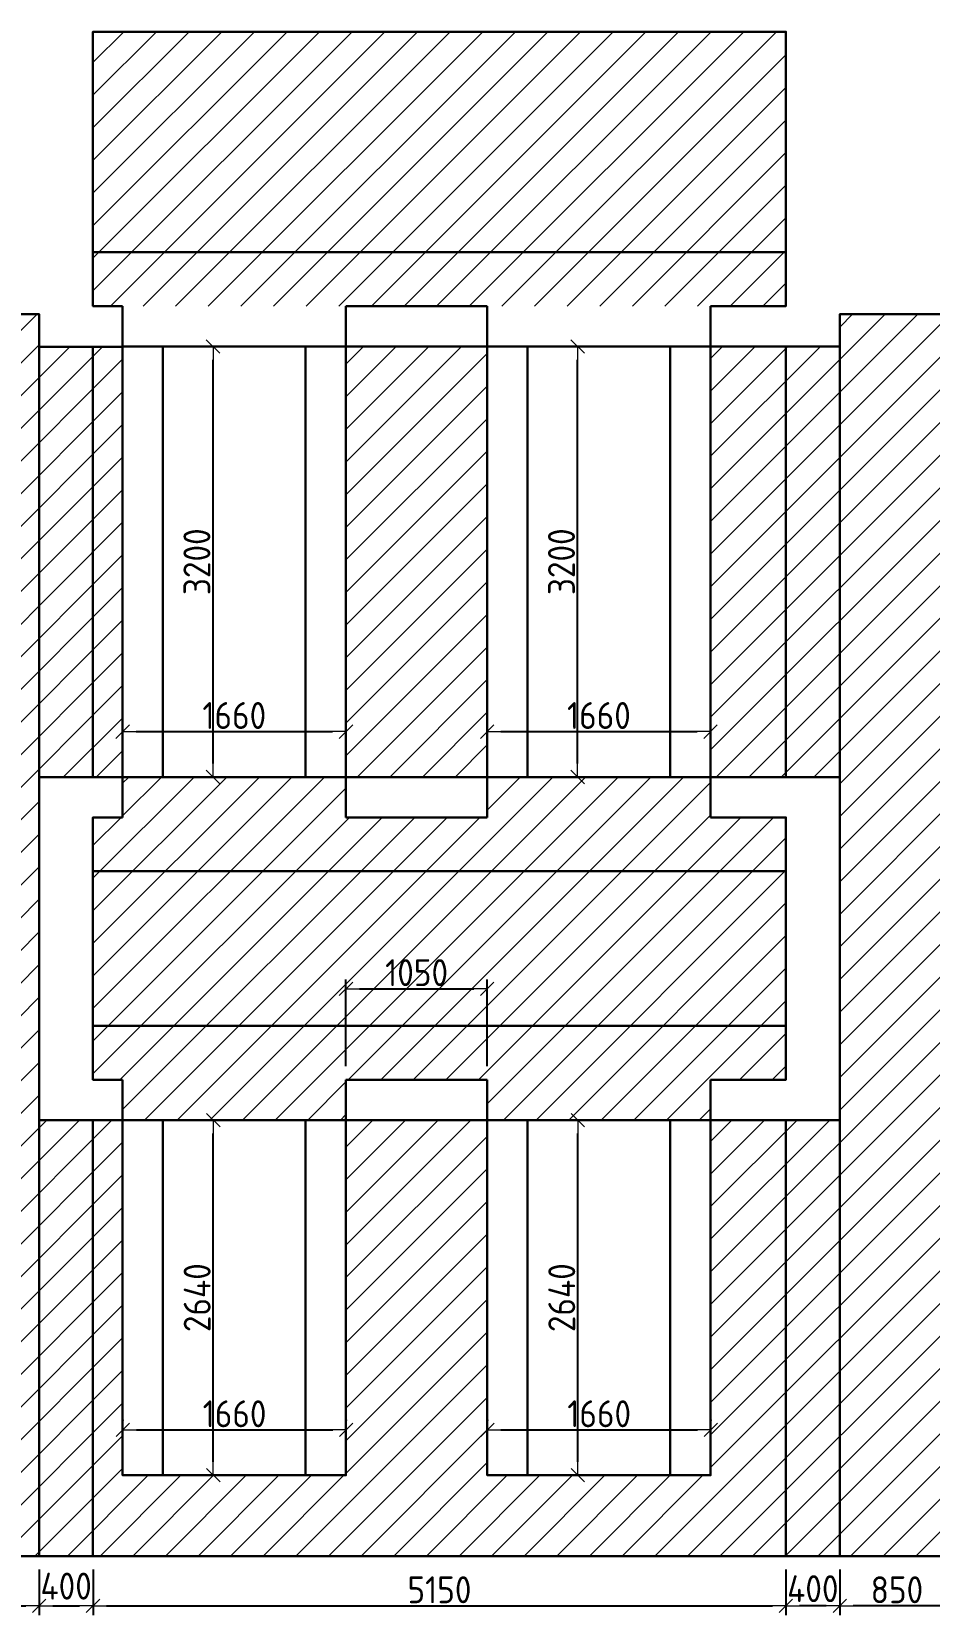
# Model space of a CAD drawing. Header units: millimetres. Extents: x 209 to 1046824, y -248937 to 510758.
# Drawn here: x 187055 to 193727, y -159451 to -147680 of the extents above; entities that cross this region are included whole.
import ezdxf

# ---------------------------------------------------------------- set-up
doc = ezdxf.new("R2010")
doc.units = ezdxf.units.MM
doc.layers.add('$AUDIT_BAD_LAYER1', color=7, linetype='Continuous')
doc.layers.add('Основные линии', color=7, linetype='Continuous', lineweight=30)
doc.layers.add('Размеры', color=7, linetype='Continuous', lineweight=15)
doc.styles.add('СПДС', font='isocpeur.ttf', dxfattribs={"width": 0.9})
doc.dimstyles.new('Размера А3', dxfattribs={"dimtxt": 200, "dimasz": 100, "dimexe": 70, "dimexo": 100, "dimgap": 20, "dimtad": 1, "dimdec": 0, "dimrnd": 10, "dimzin": 0, "dimdsep": 46, "dimtxsty": 'СПДС', "dimblk": 'ARROWHEAD_6', "dimcen": 1, "dimclrd": 256, "dimclre": 256, "dimclrt": 256, "dimazin": 0, "dimtfac": 1, "dimtdec": 0, "dimtmove": 2, "dimatfit": 3, "dimfxl": 1, "dimtolj": 1, "dimtzin": 0, "dimarcsym": 0})

# ---------------------------------------------------------------- blocks, each defined once
blk = doc.blocks.new('ARROWHEAD_6')
at = {"color": 0, "linetype": 'Continuous'}
for p, q in [((0, 0), (-1, 0)), ((-0.5, -0.5), (0.5, 0.5))]:
    blk.add_line(p, q, dxfattribs=at)
blk = doc.blocks.new('*D2029')
at = {"layer": 'Defpoints', "color": 0, "lineweight": 30, "transparency": 16777216}
for p in [(188204, -150020), (188403, -150020), (188204, -153220)]:
    blk.add_point(p, dxfattribs=at)
at = {"layer": 'Размеры', "lineweight": -2, "transparency": 16777216}
for p, q in [((188304, -150020), (188473, -150020)), ((188403, -153120), (188403, -150120)), ((188304, -153220), (188473, -153220))]:
    blk.add_line(p, q, dxfattribs=at)
at = {"layer": 'Размеры', "lineweight": -2, "transparency": 16777216, "xscale": 100, "yscale": 100, "zscale": 100}
for p, rotation in [((188403, -150020), 90), ((188403, -153220), 270)]:
    blk.add_blockref('ARROWHEAD_6', p, dxfattribs=dict(at, rotation=rotation))
at = {"layer": 'Размеры', "lineweight": 15, "transparency": 16777216, "insert": (188283, -151620), "char_height": 200, "attachment_point": 5, "rotation": 90, "style": 'СПДС'}
blk.add_mtext('\\A1;3200', dxfattribs=at)
blk = doc.blocks.new('*D2030')
at = {"layer": 'Defpoints', "color": 0, "lineweight": 30, "transparency": 16777216}
for p in [(190914, -150020), (191113, -150020), (190914, -153220)]:
    blk.add_point(p, dxfattribs=at)
at = {"layer": 'Размеры', "lineweight": -2, "transparency": 16777216}
for p, q in [((191014, -150020), (191183, -150020)), ((191113, -153120), (191113, -150120)), ((191014, -153220), (191183, -153220))]:
    blk.add_line(p, q, dxfattribs=at)
at = {"layer": 'Размеры', "lineweight": -2, "transparency": 16777216, "xscale": 100, "yscale": 100, "zscale": 100}
for p, rotation in [((191113, -150020), 90), ((191113, -153220), 270)]:
    blk.add_blockref('ARROWHEAD_6', p, dxfattribs=dict(at, rotation=rotation))
at = {"layer": 'Размеры', "lineweight": 15, "transparency": 16777216, "insert": (190993, -151620), "char_height": 200, "attachment_point": 5, "rotation": 90, "style": 'СПДС'}
blk.add_mtext('\\A1;3200', dxfattribs=at)
blk = doc.blocks.new('*D2074')
at = {"layer": 'Defpoints', "color": 0, "lineweight": 30, "transparency": 16777216}
for p in [(189393, -158073), (187733, -158098), (189393, -158098)]:
    blk.add_point(p, dxfattribs=at)
at = {"layer": 'Размеры', "lineweight": -2, "transparency": 16777216}
for p, q in [((187733, -157998), (187733, -158003)), ((187833, -158073), (189293, -158073)), ((189393, -157998), (189393, -158003))]:
    blk.add_line(p, q, dxfattribs=at)
at = {"layer": 'Размеры', "lineweight": -2, "transparency": 16777216, "xscale": 100, "yscale": 100, "zscale": 100, "rotation": 180}
blk.add_blockref('ARROWHEAD_6', (187733, -158073), dxfattribs=at)
at = {"layer": 'Размеры', "lineweight": -2, "transparency": 16777216, "xscale": 100, "yscale": 100, "zscale": 100}
blk.add_blockref('ARROWHEAD_6', (189393, -158073), dxfattribs=at)
at = {"layer": 'Размеры', "lineweight": 15, "transparency": 16777216, "insert": (188563, -157953), "char_height": 200, "attachment_point": 5, "style": 'СПДС'}
blk.add_mtext('\\A1;1660', dxfattribs=at)
blk = doc.blocks.new('*D2075')
at = {"layer": 'Defpoints', "color": 0, "lineweight": 30, "transparency": 16777216}
for p in [(188207, -155770), (188405, -155770), (188207, -158410)]:
    blk.add_point(p, dxfattribs=at)
at = {"layer": 'Размеры', "lineweight": -2, "transparency": 16777216}
for p, q in [((188307, -155770), (188475, -155770)), ((188405, -158310), (188405, -155870)), ((188307, -158410), (188475, -158410))]:
    blk.add_line(p, q, dxfattribs=at)
at = {"layer": 'Размеры', "lineweight": -2, "transparency": 16777216, "xscale": 100, "yscale": 100, "zscale": 100}
for p, rotation in [((188405, -155770), 90), ((188405, -158410), 270)]:
    blk.add_blockref('ARROWHEAD_6', p, dxfattribs=dict(at, rotation=rotation))
at = {"layer": 'Размеры', "lineweight": 15, "transparency": 16777216, "insert": (188285, -157090), "char_height": 200, "attachment_point": 5, "rotation": 90, "style": 'СПДС'}
blk.add_mtext('\\A1;2640', dxfattribs=at)
blk = doc.blocks.new('*D2076')
at = {"layer": 'Defpoints', "color": 0, "lineweight": 30, "transparency": 16777216}
for p in [(188207, -155770), (188405, -155770), (188207, -158410)]:
    blk.add_point(p, dxfattribs=at)
at = {"layer": 'Размеры', "lineweight": -2, "transparency": 16777216}
for p, q in [((188307, -155770), (188475, -155770)), ((188405, -158310), (188405, -155870)), ((188307, -158410), (188475, -158410))]:
    blk.add_line(p, q, dxfattribs=at)
at = {"layer": 'Размеры', "lineweight": -2, "transparency": 16777216, "xscale": 100, "yscale": 100, "zscale": 100}
for p, rotation in [((188405, -155770), 90), ((188405, -158410), 270)]:
    blk.add_blockref('ARROWHEAD_6', p, dxfattribs=dict(at, rotation=rotation))
at = {"layer": 'Размеры', "lineweight": 15, "transparency": 16777216, "insert": (188285, -157090), "char_height": 200, "attachment_point": 5, "rotation": 90, "style": 'СПДС'}
blk.add_mtext('\\A1;2640', dxfattribs=at)
blk = doc.blocks.new('*D2077')
at = {"layer": 'Defpoints', "color": 0, "lineweight": 30, "transparency": 16777216}
for p in [(192103, -158073), (190443, -158098), (192103, -158098)]:
    blk.add_point(p, dxfattribs=at)
at = {"layer": 'Размеры', "lineweight": -2, "transparency": 16777216}
for p, q in [((190443, -157998), (190443, -158003)), ((190543, -158073), (192003, -158073)), ((192103, -157998), (192103, -158003))]:
    blk.add_line(p, q, dxfattribs=at)
at = {"layer": 'Размеры', "lineweight": -2, "transparency": 16777216, "xscale": 100, "yscale": 100, "zscale": 100, "rotation": 180}
blk.add_blockref('ARROWHEAD_6', (190443, -158073), dxfattribs=at)
at = {"layer": 'Размеры', "lineweight": -2, "transparency": 16777216, "xscale": 100, "yscale": 100, "zscale": 100}
blk.add_blockref('ARROWHEAD_6', (192103, -158073), dxfattribs=at)
at = {"layer": 'Размеры', "lineweight": 15, "transparency": 16777216, "insert": (191273, -157953), "char_height": 200, "attachment_point": 5, "style": 'СПДС'}
blk.add_mtext('\\A1;1660', dxfattribs=at)
blk = doc.blocks.new('*D2078')
at = {"layer": 'Defpoints', "color": 0, "lineweight": 30, "transparency": 16777216}
for p in [(190917, -155770), (191115, -155770), (190917, -158410)]:
    blk.add_point(p, dxfattribs=at)
at = {"layer": 'Размеры', "lineweight": -2, "transparency": 16777216}
for p, q in [((191017, -155770), (191185, -155770)), ((191115, -158310), (191115, -155870)), ((191017, -158410), (191185, -158410))]:
    blk.add_line(p, q, dxfattribs=at)
at = {"layer": 'Размеры', "lineweight": -2, "transparency": 16777216, "xscale": 100, "yscale": 100, "zscale": 100}
for p, rotation in [((191115, -155770), 90), ((191115, -158410), 270)]:
    blk.add_blockref('ARROWHEAD_6', p, dxfattribs=dict(at, rotation=rotation))
at = {"layer": 'Размеры', "lineweight": 15, "transparency": 16777216, "insert": (190995, -157090), "char_height": 200, "attachment_point": 5, "rotation": 90, "style": 'СПДС'}
blk.add_mtext('\\A1;2640', dxfattribs=at)
blk = doc.blocks.new('*D2079')
at = {"layer": 'Defpoints', "color": 0, "lineweight": 30, "transparency": 16777216}
for p in [(190917, -155770), (191115, -155770), (190917, -158410)]:
    blk.add_point(p, dxfattribs=at)
at = {"layer": 'Размеры', "lineweight": -2, "transparency": 16777216}
for p, q in [((191017, -155770), (191185, -155770)), ((191115, -158310), (191115, -155870)), ((191017, -158410), (191185, -158410))]:
    blk.add_line(p, q, dxfattribs=at)
at = {"layer": 'Размеры', "lineweight": -2, "transparency": 16777216, "xscale": 100, "yscale": 100, "zscale": 100}
for p, rotation in [((191115, -155770), 90), ((191115, -158410), 270)]:
    blk.add_blockref('ARROWHEAD_6', p, dxfattribs=dict(at, rotation=rotation))
at = {"layer": 'Размеры', "lineweight": 15, "transparency": 16777216, "insert": (190995, -157090), "char_height": 200, "attachment_point": 5, "rotation": 90, "style": 'СПДС'}
blk.add_mtext('\\A1;2640', dxfattribs=at)
blk = doc.blocks.new('*D2083')
at = {"layer": 'Defpoints', "color": 0, "lineweight": 30, "transparency": 16777216}
for p in [(189391, -152883), (187731, -152908), (189391, -152908)]:
    blk.add_point(p, dxfattribs=at)
at = {"layer": 'Размеры', "lineweight": -2, "transparency": 16777216}
for p, q in [((187731, -152808), (187731, -152813)), ((187831, -152883), (189291, -152883)), ((189391, -152808), (189391, -152813))]:
    blk.add_line(p, q, dxfattribs=at)
at = {"layer": 'Размеры', "lineweight": -2, "transparency": 16777216, "xscale": 100, "yscale": 100, "zscale": 100, "rotation": 180}
blk.add_blockref('ARROWHEAD_6', (187731, -152883), dxfattribs=at)
at = {"layer": 'Размеры', "lineweight": -2, "transparency": 16777216, "xscale": 100, "yscale": 100, "zscale": 100}
blk.add_blockref('ARROWHEAD_6', (189391, -152883), dxfattribs=at)
at = {"layer": 'Размеры', "lineweight": 15, "transparency": 16777216, "insert": (188561, -152763), "char_height": 200, "attachment_point": 5, "style": 'СПДС'}
blk.add_mtext('\\A1;1660', dxfattribs=at)
blk = doc.blocks.new('*D2086')
at = {"layer": 'Defpoints', "color": 0, "lineweight": 30, "transparency": 16777216}
for p in [(192101, -152883), (190441, -152908), (192101, -152908)]:
    blk.add_point(p, dxfattribs=at)
at = {"layer": 'Размеры', "lineweight": -2, "transparency": 16777216}
for p, q in [((190441, -152808), (190441, -152813)), ((190541, -152883), (192001, -152883)), ((192101, -152808), (192101, -152813))]:
    blk.add_line(p, q, dxfattribs=at)
at = {"layer": 'Размеры', "lineweight": -2, "transparency": 16777216, "xscale": 100, "yscale": 100, "zscale": 100, "rotation": 180}
blk.add_blockref('ARROWHEAD_6', (190441, -152883), dxfattribs=at)
at = {"layer": 'Размеры', "lineweight": -2, "transparency": 16777216, "xscale": 100, "yscale": 100, "zscale": 100}
blk.add_blockref('ARROWHEAD_6', (192101, -152883), dxfattribs=at)
at = {"layer": 'Размеры', "lineweight": 15, "transparency": 16777216, "insert": (191271, -152763), "char_height": 200, "attachment_point": 5, "style": 'СПДС'}
blk.add_mtext('\\A1;1660', dxfattribs=at)
blk = doc.blocks.new('*D2099')
at = {"layer": 'Defpoints', "color": 0, "lineweight": 30, "transparency": 16777216}
for p in [(186261, -159010), (187111, -159010), (187111, -159381)]:
    blk.add_point(p, dxfattribs=at)
at = {"layer": 'Размеры', "lineweight": -2, "transparency": 16777216}
for p, q in [((186261, -159110), (186261, -159451)), ((187111, -159110), (187111, -159451)), ((186361, -159381), (187011, -159381))]:
    blk.add_line(p, q, dxfattribs=at)
at = {"layer": 'Размеры', "lineweight": -2, "transparency": 16777216, "xscale": 100, "yscale": 100, "zscale": 100, "rotation": 180}
blk.add_blockref('ARROWHEAD_6', (186261, -159381), dxfattribs=at)
at = {"layer": 'Размеры', "lineweight": -2, "transparency": 16777216, "xscale": 100, "yscale": 100, "zscale": 100}
blk.add_blockref('ARROWHEAD_6', (187111, -159381), dxfattribs=at)
at = {"layer": 'Размеры', "lineweight": 15, "transparency": 16777216, "insert": (186686, -159261), "char_height": 200, "attachment_point": 5, "style": 'СПДС'}
blk.add_mtext('\\A1;850', dxfattribs=at)
blk = doc.blocks.new('*D2100')
at = {"layer": 'Defpoints', "color": 0, "lineweight": 30, "transparency": 16777216}
for p in [(187111, -159010), (187511, -159010), (187511, -159381)]:
    blk.add_point(p, dxfattribs=at)
at = {"layer": 'Размеры', "lineweight": -2, "transparency": 16777216}
for p, q in [((187111, -159110), (187111, -159451)), ((187511, -159110), (187511, -159451)), ((187211, -159381), (187411, -159381))]:
    blk.add_line(p, q, dxfattribs=at)
at = {"layer": 'Размеры', "lineweight": -2, "transparency": 16777216, "xscale": 100, "yscale": 100, "zscale": 100, "rotation": 180}
blk.add_blockref('ARROWHEAD_6', (187111, -159381), dxfattribs=at)
at = {"layer": 'Размеры', "lineweight": -2, "transparency": 16777216, "xscale": 100, "yscale": 100, "zscale": 100}
blk.add_blockref('ARROWHEAD_6', (187511, -159381), dxfattribs=at)
at = {"layer": 'Размеры', "lineweight": 15, "transparency": 16777216, "insert": (187311, -159234), "char_height": 200, "attachment_point": 5, "style": 'СПДС'}
blk.add_mtext('\\A1;400', dxfattribs=at)
blk = doc.blocks.new('*D2101')
at = {"layer": 'Defpoints', "color": 0, "lineweight": 30, "transparency": 16777216}
for p in [(187511, -159010), (192661, -159010), (192661, -159381)]:
    blk.add_point(p, dxfattribs=at)
at = {"layer": 'Размеры', "lineweight": -2, "transparency": 16777216}
for p, q in [((187511, -159110), (187511, -159451)), ((192661, -159110), (192661, -159451)), ((187611, -159381), (192561, -159381))]:
    blk.add_line(p, q, dxfattribs=at)
at = {"layer": 'Размеры', "lineweight": -2, "transparency": 16777216, "xscale": 100, "yscale": 100, "zscale": 100, "rotation": 180}
blk.add_blockref('ARROWHEAD_6', (187511, -159381), dxfattribs=at)
at = {"layer": 'Размеры', "lineweight": -2, "transparency": 16777216, "xscale": 100, "yscale": 100, "zscale": 100}
blk.add_blockref('ARROWHEAD_6', (192661, -159381), dxfattribs=at)
at = {"layer": 'Размеры', "lineweight": 15, "transparency": 16777216, "insert": (190086, -159261), "char_height": 200, "attachment_point": 5, "style": 'СПДС'}
blk.add_mtext('\\A1;5150', dxfattribs=at)
blk = doc.blocks.new('*D2102')
at = {"layer": 'Defpoints', "color": 0, "lineweight": 30, "transparency": 16777216}
for p in [(192661, -159010), (193061, -159010), (192661, -159381)]:
    blk.add_point(p, dxfattribs=at)
at = {"layer": 'Размеры', "lineweight": -2, "transparency": 16777216}
for p, q in [((192661, -159110), (192661, -159451)), ((193061, -159110), (193061, -159451)), ((192961, -159381), (192761, -159381))]:
    blk.add_line(p, q, dxfattribs=at)
at = {"layer": 'Размеры', "lineweight": -2, "transparency": 16777216, "xscale": 100, "yscale": 100, "zscale": 100, "rotation": 180}
blk.add_blockref('ARROWHEAD_6', (192661, -159381), dxfattribs=at)
at = {"layer": 'Размеры', "lineweight": -2, "transparency": 16777216, "xscale": 100, "yscale": 100, "zscale": 100}
blk.add_blockref('ARROWHEAD_6', (193061, -159381), dxfattribs=at)
at = {"layer": 'Размеры', "lineweight": 15, "transparency": 16777216, "insert": (192861, -159253), "char_height": 200, "attachment_point": 5, "style": 'СПДС'}
blk.add_mtext('\\A1;400', dxfattribs=at)
blk = doc.blocks.new('*D2103')
at = {"layer": 'Defpoints', "color": 0, "lineweight": 30, "transparency": 16777216}
for p in [(193061, -159010), (193911, -159010), (193061, -159381)]:
    blk.add_point(p, dxfattribs=at)
at = {"layer": 'Размеры', "lineweight": -2, "transparency": 16777216}
for p, q in [((193061, -159110), (193061, -159451)), ((193911, -159110), (193911, -159451)), ((193811, -159381), (193161, -159381))]:
    blk.add_line(p, q, dxfattribs=at)
at = {"layer": 'Размеры', "lineweight": -2, "transparency": 16777216, "xscale": 100, "yscale": 100, "zscale": 100, "rotation": 180}
blk.add_blockref('ARROWHEAD_6', (193061, -159381), dxfattribs=at)
at = {"layer": 'Размеры', "lineweight": -2, "transparency": 16777216, "xscale": 100, "yscale": 100, "zscale": 100}
blk.add_blockref('ARROWHEAD_6', (193911, -159381), dxfattribs=at)
at = {"layer": 'Размеры', "lineweight": 15, "transparency": 16777216, "insert": (193486, -159261), "char_height": 200, "attachment_point": 5, "style": 'СПДС'}
blk.add_mtext('\\A1;850', dxfattribs=at)
blk = doc.blocks.new('*D2117')
at = {"layer": 'Defpoints', "color": 0, "lineweight": 30, "transparency": 16777216}
for p in [(190441, -154794), (189391, -155470), (190441, -155470)]:
    blk.add_point(p, dxfattribs=at)
at = {"layer": 'Размеры', "lineweight": -2, "transparency": 16777216}
for p, q in [((189391, -155370), (189391, -154724)), ((190441, -155370), (190441, -154724)), ((189491, -154794), (190341, -154794))]:
    blk.add_line(p, q, dxfattribs=at)
at = {"layer": 'Размеры', "lineweight": -2, "transparency": 16777216, "xscale": 100, "yscale": 100, "zscale": 100, "rotation": 180}
blk.add_blockref('ARROWHEAD_6', (189391, -154794), dxfattribs=at)
at = {"layer": 'Размеры', "lineweight": -2, "transparency": 16777216, "xscale": 100, "yscale": 100, "zscale": 100}
blk.add_blockref('ARROWHEAD_6', (190441, -154794), dxfattribs=at)
at = {"layer": 'Размеры', "lineweight": 15, "transparency": 16777216, "insert": (189916, -154674), "char_height": 200, "attachment_point": 5, "style": 'СПДС'}
blk.add_mtext('\\A1;1050', dxfattribs=at)

msp = doc.modelspace()

# ---------------------------------------------------------------- hatches: boundary and pattern name
at = {"layer": '$AUDIT_BAD_LAYER1', "lineweight": 15, "transparency": 33554559}
h = msp.add_hatch(dxfattribs=at)
h.set_pattern_fill('ANSI31', color=3, scale=54)
h.set_pattern_definition([(45, (0, -158177.41), (-121.23346, 121.23346), [])])
h.paths.add_polyline_path([(172210.7, -147680.2), (167110.7, -147680.2), (167110.7, -149320.2), (172210.7, -149320.2)])
h.paths.add_polyline_path([(179060.7, -147680.2), (173920.7, -147680.2), (173920.7, -149320.2), (179060.7, -149320.2)])
h.paths.add_polyline_path([(185860.7, -147680.2), (180720.7, -147680.2), (180720.7, -149320.2), (185860.7, -149320.2)])
h.paths.add_polyline_path([(192660.7, -147680.2), (187510.7, -147680.2), (187510.7, -149320.2), (192660.7, -149320.2)])
h.paths.add_polyline_path([(199550.7, -147680.2), (194310.7, -147680.2), (194310.7, -149320.2), (199550.7, -149320.2)])
h.paths.add_polyline_path([(199550.7, -149320.2), (194310.7, -149320.2), (194310.7, -149720.2), (198910.7, -149720.2), (199550.7, -149720.2)])
h.paths.add_polyline_path([(192660.7, -149320.2), (187510.7, -149320.2), (187510.7, -149720.2), (192660.7, -149720.2)])
h.paths.add_polyline_path([(185860.7, -149320.2), (180720.7, -149320.2), (180720.7, -149720.2), (185860.7, -149720.2)])
h.paths.add_polyline_path([(179060.7, -149320.2), (173920.7, -149320.2), (173920.7, -149720.2), (179060.7, -149720.2)])
h.paths.add_polyline_path([(172210.7, -149320.2), (167110.7, -149320.2), (167110.7, -149720.2), (167734.7, -149720.2), (172210.7, -149720.2)])
h.paths.add_polyline_path([(166710.7, -149880.2), (166540.7, -149880.2), (166540.7, -151730.2), (166280.7, -151730.2), (166280.7, -159010.2), (166710.7, -159010.2), (166710.7, -155770.2)])
h.paths.add_polyline_path([(167110.7, -150020.2), (166710.7, -150020.2), (166710.7, -153220.2), (167110.7, -153220.2)])
h.paths.add_polyline_path([(167734.7, -150020.2), (167110.7, -150020.2), (167110.7, -153220.2), (167734.7, -153220.2)])
h.paths.add_polyline_path([(170325.7, -150020.2), (169394.7, -150020.2), (169394.7, -153220.2), (170325.7, -153220.2)])
h.paths.add_polyline_path([(172210.7, -153520.2), (171985.7, -153520.2), (171985.7, -153220.2), (170325.7, -153220.2), (170325.7, -153520.2), (169394.7, -153520.2), (169394.7, -153220.2), (167734.7, -153220.2), (167734.7, -153520.2), (167110.7, -153520.2), (167110.7, -153920.2), (172210.7, -153920.2)])
h.paths.add_polyline_path([(172210.7, -153920.2), (167110.7, -153920.2), (167110.7, -155070.2), (172210.7, -155070.2)])
h.paths.add_polyline_path([(179060.7, -153520.2), (178730.7, -153520.2), (178730.7, -153220.2), (178430.7, -153220.2), (177070.7, -153220.2), (177070.7, -153520.2), (176040.7, -153520.2), (176040.7, -153220.2), (175740.7, -153220.2), (174380.7, -153220.2), (174380.7, -153520.2), (173920.7, -153520.2), (173920.7, -153920.2), (179060.7, -153920.2)])
h.paths.add_polyline_path([(179060.7, -153920.2), (173920.7, -153920.2), (173920.7, -155070.2), (179060.7, -155070.2)])
h.paths.add_polyline_path([(179060.7, -155070.2), (173920.7, -155070.2), (173920.7, -155470.2), (174380.7, -155470.2), (174380.7, -155770.2), (176040.7, -155770.2), (176040.7, -155470.2), (177070.7, -155470.2), (177070.7, -155770.2), (178730.7, -155770.2), (178730.7, -155470.2), (179060.7, -155470.2)])
h.paths.add_polyline_path([(173505.7, -151420.2), (173505.7, -150020.2), (173505.7, -149780.2), (172625.7, -149780.2), (172625.7, -151420.2), (172625.7, -153220.2), (172625.7, -154620.2), (172630.7, -154620.2), (172630.7, -155770.2), (172630.7, -159010.2), (173510.7, -159010.2), (173510.7, -155770.2), (173510.7, -154620.2), (173505.7, -154620.2)])
h.paths.add_polyline_path([(180320.7, -149780.2), (179460.7, -149780.2), (179460.7, -154620.2), (179460.7, -155770.2), (179460.7, -159010.2), (180320.7, -159010.2), (180320.7, -155770.2), (180320.7, -154620.2)])
h.paths.add_polyline_path([(185860.7, -153520.2), (185410.7, -153520.2), (185410.7, -153220.2), (183750.7, -153220.2), (183750.7, -153520.2), (182720.7, -153520.2), (182720.7, -153220.2), (181060.7, -153220.2), (181060.7, -153520.2), (180720.7, -153520.2), (180720.7, -153920.2), (185860.7, -153920.2)])
h.paths.add_polyline_path([(185860.7, -153920.2), (180720.7, -153920.2), (180720.7, -155070.2), (185860.7, -155070.2)])
h.paths.add_polyline_path([(185860.7, -155070.2), (180720.7, -155070.2), (180720.7, -155470.2), (181060.7, -155470.2), (181060.7, -155770.2), (182720.7, -155770.2), (182720.7, -155470.2), (183750.7, -155470.2), (183750.7, -155770.2), (185410.7, -155770.2), (185410.7, -155470.2), (185860.7, -155470.2)])
h.paths.add_polyline_path([(187110.7, -149780.2), (186260.7, -149780.2), (186260.7, -154620.2), (186260.7, -155770.2), (186260.7, -159010.2), (187110.7, -159010.2), (187110.7, -155770.2), (187110.7, -154620.2)])
h.paths.add_polyline_path([(193910.7, -149780.2), (193060.7, -149780.2), (193060.7, -154620.2), (193060.7, -155770.2), (193060.7, -159010.2), (193910.7, -159010.2), (193910.7, -155770.2), (193910.7, -154620.2)])
h.paths.add_polyline_path([(192660.7, -153520.2), (192100.7, -153520.2), (192100.7, -153220.2), (190440.7, -153220.2), (190440.7, -153520.2), (189390.7, -153520.2), (189390.7, -153220.2), (187730.7, -153220.2), (187730.7, -153520.2), (187510.7, -153520.2), (187510.7, -153920.2), (192660.7, -153920.2)])
h.paths.add_polyline_path([(192660.7, -153920.2), (187510.7, -153920.2), (187510.7, -155070.2), (192660.7, -155070.2)])
h.paths.add_polyline_path([(192660.7, -155070.2), (187510.7, -155070.2), (187510.7, -155470.2), (187730.7, -155470.2), (187730.7, -155770.2), (189390.7, -155770.2), (189390.7, -155470.2), (190440.7, -155470.2), (190440.7, -155770.2), (192100.7, -155770.2), (192100.7, -155470.2), (192660.7, -155470.2)])
h.paths.add_polyline_path([(199550.7, -153520.2), (198910.7, -153520.2), (198910.7, -153220.2), (197250.7, -153220.2), (197250.7, -153520.2), (196075.1, -153520.2), (196075.1, -153220.2), (194415.1, -153220.2), (194415.1, -153520.2), (194310.7, -153520.2), (194310.7, -153920.2), (199550.7, -153920.2)])
h.paths.add_polyline_path([(199550.7, -153920.2), (194310.7, -153920.2), (194310.7, -155070.2), (199550.7, -155070.2)])
h.paths.add_polyline_path([(199550.7, -155070.2), (194310.7, -155070.2), (194310.7, -155470.2), (194415.1, -155470.2), (194415.1, -155770.2), (196075.1, -155770.2), (196075.1, -155470.2), (197250.7, -155470.2), (197250.7, -155770.2), (198910.7, -155770.2), (198910.7, -155470.2), (199550.7, -155470.2)])
h.paths.add_polyline_path([(200380.7, -151730.2), (200072.9, -151730.2), (200072.9, -149880.2), (199950.7, -149880.2), (199950.7, -159010.2), (200380.7, -159010.2)])
h.paths.add_polyline_path([(199550.7, -150020.2), (198910.7, -150020.2), (198910.7, -153220.2), (199550.7, -153220.2)])
h.paths.add_polyline_path([(199950.7, -150020.2), (199550.7, -150020.2), (199550.7, -153220.2), (199950.7, -153220.2)])
h.paths.add_polyline_path([(199550.7, -155770.2), (198910.7, -155770.2), (198910.7, -158410.2), (198610.7, -158410.2), (197250.7, -158410.2), (197250.7, -155770.2), (196075.1, -155770.2), (196075.1, -158410.2), (195775.1, -158410.2), (194415.1, -158410.2), (194415.1, -155770.2), (194310.7, -155770.2), (194310.7, -159010.2), (199550.7, -159010.2)])
h.paths.add_polyline_path([(190440.7, -155770.2), (189390.7, -155770.2), (189390.7, -158410.2), (189090.7, -158410.2), (187730.7, -158410.2), (187730.7, -155770.2), (187510.7, -155770.2), (187510.7, -159010.2), (192660.7, -159010.2), (192660.7, -155770.2), (192100.7, -155770.2), (192100.7, -158410.2), (190440.7, -158410.2)])
h.paths.add_polyline_path([(183750.7, -155770.2), (182720.7, -155770.2), (182720.7, -158410.2), (182420.7, -158410.2), (181060.7, -158410.2), (181060.7, -155770.2), (180720.7, -155770.2), (180720.7, -159010.2), (185860.7, -159010.2), (185860.7, -155770.2), (185410.7, -155770.2), (185410.7, -158410.2), (185110.7, -158410.2), (183750.7, -158410.2)])
h.paths.add_polyline_path([(177070.7, -155770.2), (176040.7, -155770.2), (176040.7, -158410.2), (175740.7, -158410.2), (174380.7, -158410.2), (174380.7, -155770.2), (173920.7, -155770.2), (173920.7, -159010.2), (179060.7, -159010.2), (179060.7, -155770.2), (178730.7, -155770.2), (178730.7, -158410.2), (177070.7, -158410.2)])
h.paths.add_polyline_path([(172210.7, -155770.2), (171985.7, -155770.2), (171985.7, -158410.2), (171685.7, -158410.2), (170325.7, -158410.2), (170325.7, -155770.2), (169394.7, -155770.2), (169394.7, -158410.2), (169094.7, -158410.2), (167734.7, -158410.2), (167734.7, -155770.2), (167110.7, -155770.2), (167110.7, -159010.2), (172210.7, -159010.2)])
h.paths.add_polyline_path([(167110.7, -155770.2), (166710.7, -155770.2), (166710.7, -159010.2), (167110.7, -159010.2)])
h.paths.add_polyline_path([(172630.7, -155770.2), (172210.7, -155770.2), (172210.7, -159010.2), (172630.7, -159010.2)])
h.paths.add_polyline_path([(173920.7, -155770.2), (173510.7, -155770.2), (173510.7, -159010.2), (173920.7, -159010.2)])
h.paths.add_polyline_path([(179460.7, -155770.2), (179060.7, -155770.2), (179060.7, -159010.2), (179460.7, -159010.2)])
h.paths.add_polyline_path([(180720.7, -155770.2), (180320.7, -155770.2), (180320.7, -159010.2), (180720.7, -159010.2)])
h.paths.add_polyline_path([(186260.7, -155770.2), (185860.7, -155770.2), (185860.7, -159010.2), (186260.7, -159010.2)])
h.paths.add_polyline_path([(187510.7, -155770.2), (187110.7, -155770.2), (187110.7, -159010.2), (187510.7, -159010.2)])
h.paths.add_polyline_path([(193060.7, -155770.2), (192660.7, -155770.2), (192660.7, -159010.2), (193060.7, -159010.2)])
h.paths.add_polyline_path([(194310.7, -155770.2), (193910.7, -155770.2), (193910.7, -159010.2), (194310.7, -159010.2)])
h.paths.add_polyline_path([(199950.7, -155770.2), (199550.7, -155770.2), (199550.7, -159010.2), (199950.7, -159010.2)])
h.paths.add_polyline_path([(173905.7, -150020.2), (173505.7, -150020.2), (173505.7, -153220.2), (173905.7, -153220.2)])
h.paths.add_polyline_path([(174380.7, -150020.2), (173905.7, -150020.2), (173905.7, -153220.2), (174380.7, -153220.2)])
h.paths.add_polyline_path([(177070.7, -150020.2), (176040.7, -150020.2), (176040.7, -153220.2), (177070.7, -153220.2)])
h.paths.add_polyline_path([(183750.7, -150020.2), (182720.7, -150020.2), (182720.7, -153220.2), (183750.7, -153220.2)])
h.paths.add_polyline_path([(190440.7, -150020.2), (189390.7, -150020.2), (189390.7, -153220.2), (190440.7, -153220.2)])
h.paths.add_polyline_path([(197250.7, -150020.2), (196075.1, -150020.2), (196075.1, -153220.2), (197250.7, -153220.2)])
h.paths.add_polyline_path([(194310.7, -150020.2), (193910.7, -150020.2), (193910.7, -153220.2), (194310.7, -153220.2)])
h.paths.add_polyline_path([(194415.1, -150020.2), (194310.7, -150020.2), (194310.7, -153220.2), (194415.1, -153220.2)])
h.paths.add_polyline_path([(192660.7, -150020.2), (192100.7, -150020.2), (192100.7, -153220.2), (192660.7, -153220.2)])
h.paths.add_polyline_path([(193060.7, -150020.2), (192660.7, -150020.2), (192660.7, -153220.2), (193060.7, -153220.2)])
h.paths.add_polyline_path([(187510.7, -150022.4), (187110.7, -150022.4), (187110.7, -153222.4), (187510.7, -153222.4)])
h.paths.add_polyline_path([(187730.7, -150022.4), (187510.7, -150022.4), (187510.7, -153220.2), (187730.7, -153220.2)])
h.paths.add_polyline_path([(185860.7, -150020.2), (185410.7, -150020.2), (185410.7, -153222.4), (185860.7, -153222.4)])
h.paths.add_polyline_path([(186260.7, -150022.4), (185860.7, -150022.4), (185860.7, -153222.4), (186260.7, -153222.4)])
h.paths.add_polyline_path([(180720.7, -150020.2), (180320.7, -150020.2), (180320.7, -153220.2), (180720.7, -153220.2)])
h.paths.add_polyline_path([(181060.7, -150020.2), (180720.7, -150020.2), (180720.7, -153220.2), (181060.7, -153220.2)])
h.paths.add_polyline_path([(179060.7, -150020.2), (178730.7, -150020.2), (178730.7, -153220.2), (179060.7, -153220.2)])
h.paths.add_polyline_path([(179460.7, -150020.2), (179060.7, -150020.2), (179060.7, -153220.2), (179460.7, -153220.2)])
h.paths.add_polyline_path([(167111.3, -155070.2), (172210.7, -155070.2), (172210.7, -155470.2), (167111.3, -155470.2)])
h.paths.add_polyline_path([(167734.7, -155770.2), (169394.7, -155770.2), (169394.7, -155470.2), (167734.7, -155470.2)])
h.paths.add_polyline_path([(170325.7, -155470.2), (171985.7, -155470.2), (171985.7, -155770.2), (170325.7, -155770.2)])
h.paths.add_polyline_path([(171985.7, -150020.2), (172625.7, -150020.2), (172625.7, -153220.2), (171985.7, -153220.2)])

# ---------------------------------------------------------------- linework, layer by layer
at = {"layer": 'Основные линии'}
for p, q in [((187730.7, -153220.2), (187730.7, -150020.2)), ((187730.7, -150020.2), (187730.7, -153220.2)), ((188030.7, -153220.2), (188030.7, -150020.2)), ((189090.7, -150020.2), (189090.7, -153220.2)), ((189390.7, -150020.2), (189390.7, -153220.2)), ((189390.7, -153220.2), (189390.7, -150020.2)), ((190440.7, -153220.2), (190440.7, -150020.2)), ((190440.7, -150020.2), (190440.7, -153220.2)), ((190740.7, -153220.2), (190740.7, -150020.2)), ((191800.7, -150020.2), (191800.7, -153220.2)), ((192100.7, -150020.2), (192100.7, -153220.2)), ((192100.7, -153220.2), (192100.7, -150020.2)), ((189390.7, -153220.2), (187730.7, -153220.2)), ((187730.7, -153220.2), (188030.7, -153220.2)), ((189090.7, -153220.2), (189390.7, -153220.2)), ((192100.7, -153220.2), (190440.7, -153220.2)), ((190440.7, -153220.2), (190740.7, -153220.2)), ((191800.7, -153220.2), (192100.7, -153220.2)), ((187110.7, -159010.2), (186260.7, -159010.2)), ((187110.7, -159010.2), (187510.7, -159010.2)), ((192660.7, -159010.2), (187510.7, -159010.2)), ((193060.7, -159010.2), (192660.7, -159010.2)), ((193910.7, -159010.2), (193060.7, -159010.2))]:
    msp.add_line(p, q, dxfattribs=at)
for points in [[(192660.7, -149320.2), (187510.7, -149320.2), (187510.7, -147680.2), (192660.7, -147680.2)], [(187510.7, -153222.4), (187110.7, -153222.4), (187110.7, -150022.4), (187510.7, -150022.4)], [(187510.7, -150022.4), (187730.7, -150022.4), (187730.7, -153220.2), (187510.7, -153220.2)], [(189390.7, -150020.2), (190440.7, -150020.2), (190440.7, -153220.2), (189390.7, -153220.2)], [(192660.7, -153220.2), (192100.7, -153220.2), (192100.7, -150020.2), (192660.7, -150020.2)], [(192660.7, -150020.2), (193060.7, -150020.2), (193060.7, -153220.2), (192660.7, -153220.2)], [(192660.7, -155070.2), (187510.7, -155070.2), (187510.7, -153920.2), (192660.7, -153920.2)], [(187110.7, -159010.2), (187510.7, -159010.2), (187510.7, -155770.2), (187110.7, -155770.2)], [(187510.7, -155770.2), (192660.7, -155770.2), (192660.7, -159010.2), (187510.7, -159010.2)], [(189390.7, -158410.2), (187730.7, -158410.2), (187730.7, -155770.2), (189390.7, -155770.2)], [(187730.7, -158410.2), (188030.7, -158410.2), (188030.7, -155770.2), (187730.7, -155770.2)], [(189090.7, -158410.2), (189390.7, -158410.2), (189390.7, -155770.2), (189090.7, -155770.2)], [(192100.7, -158410.2), (190440.7, -158410.2), (190440.7, -155770.2), (192100.7, -155770.2)], [(190440.7, -158410.2), (190740.7, -158410.2), (190740.7, -155770.2), (190440.7, -155770.2)], [(191800.7, -158410.2), (192100.7, -158410.2), (192100.7, -155770.2), (191800.7, -155770.2)], [(192660.7, -155770.2), (193060.7, -155770.2), (193060.7, -159010.2), (192660.7, -159010.2)]]:
    msp.add_lwpolyline(points, close=True, dxfattribs=at)
for points in [[(187730.7, -149720.2), (187510.7, -149720.2), (187510.7, -149320.2), (192660.7, -149320.2), (192660.7, -149720.2), (192100.7, -149720.2)], [(187730.7, -149720.2), (187730.7, -150020.2), (189390.7, -150020.2), (189390.7, -149720.2)], [(190440.7, -149720.2), (189390.7, -149720.2)], [(190440.7, -149720.2), (190440.7, -150020.2), (192100.7, -150020.2), (192100.7, -149720.2)], [(186260.7, -154620.2), (186260.7, -149780.2), (187110.7, -149780.2), (187110.7, -154620.2)], [(193060.7, -154620.2), (193060.7, -149780.2), (193910.7, -149780.2), (193910.7, -154620.2)], [(187730.7, -153520.2), (187730.7, -153220.2), (189390.7, -153220.2), (189390.7, -153520.2)], [(190440.7, -153520.2), (190440.7, -153220.2), (192100.7, -153220.2), (192100.7, -153520.2)], [(187730.7, -153520.2), (187510.7, -153520.2), (187510.7, -153920.2), (192660.7, -153920.2), (192660.7, -153520.2), (192100.7, -153520.2)], [(190440.7, -153520.2), (189390.7, -153520.2)], [(187110.7, -155770.2), (187110.7, -154620.2)], [(193060.7, -154620.2), (193060.7, -155770.2)], [(187730.7, -155470.2), (187510.7, -155470.2), (187510.7, -155070.2), (192660.7, -155070.2), (192660.7, -155470.2), (192100.7, -155470.2)], [(187730.7, -155470.2), (187730.7, -155770.2), (189390.7, -155770.2), (189390.7, -155470.2)], [(190440.7, -155470.2), (189390.7, -155470.2)], [(190440.7, -155470.2), (190440.7, -155770.2), (192100.7, -155770.2), (192100.7, -155470.2)]]:
    msp.add_lwpolyline(points, dxfattribs=at)

# ---------------------------------------------------------------- dimensions: what is measured, and where the dimension line sits
at = {"layer": 'Размеры', "lineweight": 15}
for base, p1, p2, picture, middle in [((188402.6, -150020.2), (188204.2, -153220.2), (188204.2, -150020.2), '*D2029', (188282.6, -151620.2)), ((191112.6, -150020.2), (190914.2, -153220.2), (190914.2, -150020.2), '*D2030', (190992.6, -151620.2)), ((188405.2, -155770.2), (188206.8, -158410.2), (188206.8, -155770.2), '*D2075', (188285.2, -157090.2)), ((188405.2, -155770.2), (188206.8, -158410.2), (188206.8, -155770.2), '*D2076', (188285.2, -157090.2)), ((191115.2, -155770.2), (190916.8, -158410.2), (190916.8, -155770.2), '*D2078', (190995.2, -157090.2)), ((191115.2, -155770.2), (190916.8, -158410.2), (190916.8, -155770.2), '*D2079', (190995.2, -157090.2))]:
    dim = msp.add_linear_dim(base=base, p1=p1, p2=p2, angle=90, dimstyle='Размера А3', dxfattribs=at)
    dim.commit()
    dim.dimension.update_dxf_attribs({"geometry": picture, "text_midpoint": middle})
for base, p1, p2, picture, middle in [((189390.7, -152882.5), (187730.7, -152908.1), (189390.7, -152908.1), '*D2083', (188560.7, -152762.5)), ((192100.7, -152882.5), (190440.7, -152908.1), (192100.7, -152908.1), '*D2086', (191270.7, -152762.5)), ((190440.7, -154793.9), (189390.7, -155470.2), (190440.7, -155470.2), '*D2117', (189915.7, -154673.9)), ((189393.3, -158072.5), (187733.3, -158098.1), (189393.3, -158098.1), '*D2074', (188563.3, -157952.5)), ((192103.3, -158072.5), (190443.3, -158098.1), (192103.3, -158098.1), '*D2077', (191273.3, -157952.5)), ((187110.7, -159381), (186260.7, -159010.2), (187110.7, -159010.2), '*D2099', (186685.7, -159261)), ((192660.7, -159381), (187510.7, -159010.2), (192660.7, -159010.2), '*D2101', (190085.7, -159261)), ((193060.7, -159381), (193910.7, -159010.2), (193060.7, -159010.2), '*D2103', (193485.7, -159261))]:
    dim = msp.add_linear_dim(base=base, p1=p1, p2=p2, dimstyle='Размера А3', dxfattribs=at)
    dim.commit()
    dim.dimension.update_dxf_attribs({"geometry": picture, "text_midpoint": middle})
for base, p1, p2, picture, middle in [((187510.7, -159381), (187110.7, -159010.2), (187510.7, -159010.2), '*D2100', (187310.7, -159233.9)), ((192660.7, -159381), (193060.7, -159010.2), (192660.7, -159010.2), '*D2102', (192860.7, -159253.1))]:
    dim = msp.add_linear_dim(base=base, p1=p1, p2=p2, dimstyle='Размера А3', dxfattribs=at)
    dim.commit()
    dim.dimension.update_dxf_attribs({"geometry": picture, "text_midpoint": middle, "dimtype": 160})

doc.saveas('drawing.dxf')
